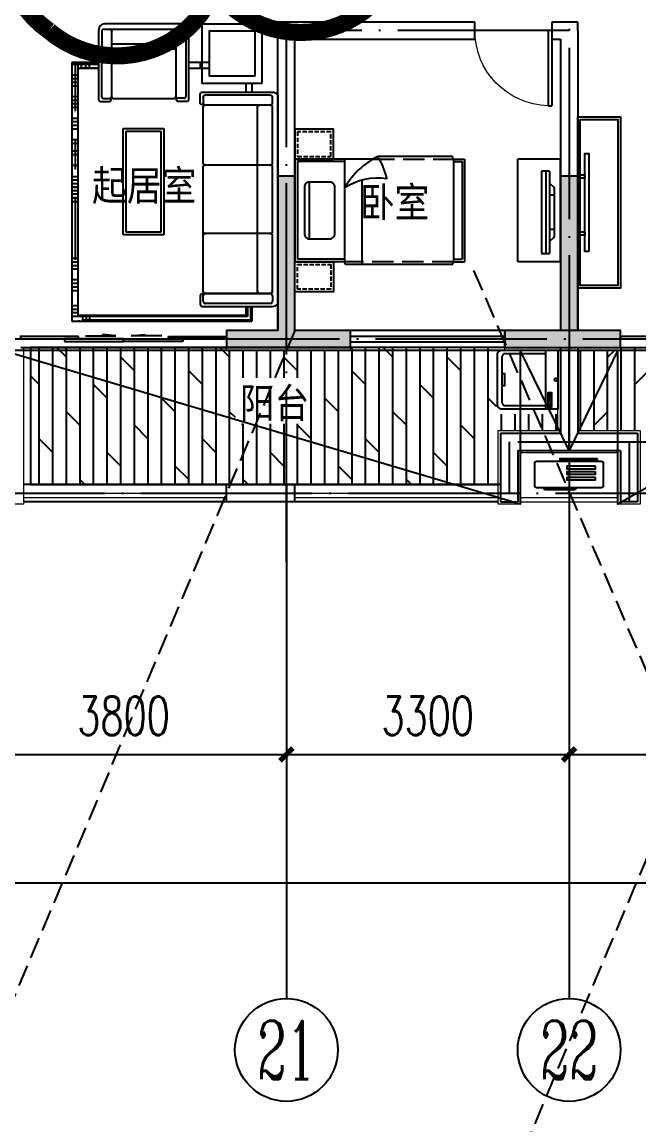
# Model space of a CAD drawing. Extents: x 802298 to 1915382, y -2285475 to -1340051.
# Drawn here: x 1388805 to 1396005, y -2249302 to -2236426 of the extents above; entities that cross this region are included whole.
import ezdxf
from ezdxf.enums import TextEntityAlignment as Align

# ---------------------------------------------------------------- set-up
doc = ezdxf.new("R2010")
doc.units = 0
doc.header["$LTSCALE"] = 1000
doc.header["$MEASUREMENT"] = 0
doc.linetypes.add('DASH', pattern=[0.35, 0.25, -0.1])
doc.linetypes.add('DOTE', pattern=[2.42, 2, -0.2, 0.02, -0.2])
doc.layers.get('0').update_dxf_attribs({"linetype": 'CONTINUOUS'})
doc.layers.get('Defpoints').update_dxf_attribs({"linetype": 'CONTINUOUS'})
for name, color, linetype in [('8', 8, 'CONTINUOUS'), ('AXIS', 3, 'CONTINUOUS'), ('AXIS_TEXT', 7, 'CONTINUOUS'), ('DOTE', 1, 'CONTINUOUS'), ('PUB_TEXT', 7, 'CONTINUOUS'), ('WALL', 9, 'CONTINUOUS'), ('WINDOW', 4, 'CONTINUOUS'), ('修改', 6, 'CONTINUOUS'), ('厨卫', 154, 'CONTINUOUS'), ('家具', 33, 'CONTINUOUS'), ('平面填充', 252, 'CONTINUOUS'), ('看线', 5, 'CONTINUOUS'), ('结构', 7, 'CONTINUOUS')]:
    doc.layers.add(name, color=color, linetype=linetype)
doc.layers.add('保温', color=150, linetype='CONTINUOUS', lineweight=9)
doc.layers.add('栏杆百叶', color=36, linetype='CONTINUOUS', lineweight=9)
doc.layers.add('面积－户', color=2, linetype='CONTINUOUS', plot=False)
doc.styles.add('_TCH_AXIS', font='COMPLEX', dxfattribs={"bigfont": 'GBCBIG'})
doc.styles.add('COMPLEX', font='COMPLEX')
doc.styles.add('DIM_FONT', font='SIMPLEX', dxfattribs={"width": 0.7, "bigfont": 'GBCBIG'})
doc.styles.add('黑体', font='SIMHEI.TTF', dxfattribs={"width": 0.8})
doc.dimstyles.new('DIMN150', dxfattribs={"dimscale": 1.5, "dimtxt": 300, "dimasz": 100, "dimexe": 250, "dimexo": 300, "dimgap": 150, "dimtad": 1, "dimdec": 0, "dimzin": 0, "dimdsep": 46, "dimtxsty": 'DIM_FONT', "dimblk": 'ARCHTICK', "dimcen": 0.09, "dimclrt": 7, "dimazin": 2, "dimtfac": 1, "dimtdec": 0, "dimtix": 1, "dimtmove": 2, "dimatfit": 3, "dimfxl": 0, "dimtolj": 1, "dimtzin": 0, "dimarcsym": 0})

# ---------------------------------------------------------------- blocks, each defined once
blk = doc.blocks.new('asfafasfsafaffd')
at = {"ltscale": 0.5}
h = blk.add_hatch(color=8, dxfattribs=at)
h.paths.add_polyline_path([(1615646, -1350692), (1614296, -1350692), (1614296, -1350492), (1615646, -1350492)])
h.paths.add_polyline_path([(1611896, -1350692), (1611396, -1350692), (1611396, -1350492), (1611896, -1350492)])
blk.add_hatch(color=8, dxfattribs=at).paths.add_polyline_path([(1618096, -1350692), (1617446, -1350692), (1617446, -1350492), (1618096, -1350492)])
at = {"color": 8, "ltscale": 0.5}
for points in [[(1614796, -1348692), (1614996, -1348692), (1614996, -1350492), (1615646, -1350492), (1615646, -1350692), (1614296, -1350692), (1614296, -1350492), (1614796, -1350492), (1614796, -1348692)], [(1618096, -1348692), (1618296, -1348692), (1618296, -1350492), (1618896, -1350492), (1618896, -1350692), (1617446, -1350692), (1617446, -1350492), (1618096, -1350492)], [(1615646, -1350692), (1614296, -1350692), (1614296, -1350492), (1615646, -1350492)]]:
    blk.add_lwpolyline(points, close=True, dxfattribs=at)
for points in [[(1614996, -1348692), (1614796, -1348692), (1614996, -1350692), (1614796, -1350692)], [(1614796, -1348692), (1614996, -1348692), (1614796, -1350692), (1614996, -1350692)], [(1618296, -1348692), (1618296, -1350692), (1618096, -1348692), (1618096, -1350692)], [(1618296, -1350492), (1618896, -1350492), (1618296, -1350692), (1618896, -1350692)]]:
    blk.add_solid(points, dxfattribs=at)
blk = doc.blocks.new('A$C2FB07499')
at = {"layer": '家具', "ltscale": 0.5}
blk.add_lwpolyline([(500, 0), (0, 0), (0, 2000), (500, 2000)], close=True, dxfattribs=at)
at = {"layer": '家具', "color": 251, "ltscale": 40}
for points in [[(470, 30), (30, 30), (30, 1970), (470, 1970)], [(368, 1572), (415, 1572), (415, 428), (368, 428)], [(415, 1381), (480, 1381), (480, 1343), (415, 1343)], [(415, 717), (480, 717), (480, 679), (415, 679)]]:
    blk.add_lwpolyline(points, close=True, dxfattribs=at)
blk = doc.blocks.new('A$C6DDD165A')
at = {"layer": '家具'}
for p, q in [((-1980, -600), (-1980, 600)), ((-1850, 600), (-1980, 600)), ((-1850, 570), (-1950, 570)), ((-1950, -570), (-1950, 570)), ((-1850, -600), (-1850, 600)), ((-1830, 630), (-599, 630)), ((-779, -347), (-779, 630)), ((-579, -600), (-579, 610)), ((-579, 600), (0, 600)), ((-579, 570), (-30, 570)), ((-30, -570), (-30, 570)), ((0, -600), (0, 600)), ((-170, 331), (-170, -331)), ((-1850, -600), (-1980, -600)), ((-1850, -570), (-1950, -570)), ((-1830, -630), (-967, -630)), ((-912, -600), (0, -600)), ((-579, -570), (-30, -570))]:
    blk.add_line(p, q, dxfattribs=at)
at = {"layer": '家具', "linetype": 'DASH'}
for p, q in [((-1850, 600), (-579, 600)), ((-912, -600), (-1850, -600))]:
    blk.add_line(p, q, dxfattribs=at)
at = {"layer": '家具'}
for points in [[(-450, 950), (0, 950), (0, 600), (-450, 600), (-450, 950), (-370, 950)], [(-450, -950), (0, -950), (0, -600), (-450, -600), (-450, -950), (-370, -950)]]:
    blk.add_lwpolyline(points, dxfattribs=at)
at = {"layer": '家具', "color": 251, "linetype": 'DASH', "ltscale": 0.2}
for points in [[(-420, 920), (-30, 920), (-30, 630), (-420, 630)], [(-420, -920), (-30, -920), (-30, -630), (-420, -630)]]:
    blk.add_lwpolyline(points, close=True, dxfattribs=at)
at = {"layer": '家具'}
blk.add_lwpolyline([(-170, 331), (-405, 331, 0.414214), (-465, 271), (-465, -271, 0.414214), (-405, -331), (-170, -331, 0.414214), (-110, -271), (-110, 271, 0.414214)], format="xyb", close=True, dxfattribs=at)
blk.add_lwpolyline([(-579, -267, -0.180302), (-1071, -375, 0.088637), (-967, -630, -28871.271551)], format="xyb", dxfattribs=at)
for centre, radius, start, end in [((-1819, 601), 30.7, 110.3083, 182.3116), ((-599, 610), 20, 0, 90), ((-1392, 213), 944, 296.7227, 329.3925), ((-1819, -601), 30.7, 177.6848, 249.6434)]:
    blk.add_arc(centre, radius, start, end, dxfattribs=at)
blk = doc.blocks.new('A$C64702C76')
for p, q in [((-450, -600), (-450, 600)), ((-450, 600), (50, 600)), ((-321, 458), (-321, -502)), ((-321, 458), (-227, 458)), ((-227, 458), (-227, -502)), ((-379, -221), (-379, 177)), ((-227, -502), (-321, -502)), ((-450, -600), (50, -600))]:
    blk.add_line(p, q)
at = {"ltscale": 0.5}
blk.add_line((50, -600), (50, 600), dxfattribs=at)
at = {"color": 9}
for p, q in [((-283, -502), (-283, 458)), ((-379, 177), (-321, 177)), ((-379, -221), (-321, -221))]:
    blk.add_line(p, q, dxfattribs=at)
blk.add_lwpolyline([(-321, 318), (-321, -361), (-379, -309), (-379, 266)], close=True)
blk = doc.blocks.new('A$C4EB5717C')
at = {"layer": '家具', "color": 8}
for p, q in [((520, 110), (520, 120)), ((883, 100), (530, 100)), ((893, 120), (893, 110))]:
    blk.add_line(p, q, dxfattribs=at)
at = {"layer": '家具'}
blk.add_lwpolyline([(220, 120), (980, 120, 0.414214), (1000, 140), (1000, 410, 0.414214), (980, 430), (220, 430, 0.414214), (200, 410), (200, 140, 0.414214)], format="xyb", close=True, dxfattribs=at)
at = {"layer": '家具', "color": 8}
for points in [[(269, 459), (709, 459), (709, 444), (269, 444)], [(290, 372), (626, 372), (626, 343), (290, 343)], [(290, 306), (626, 306), (626, 277), (290, 277)], [(290, 240), (626, 240), (626, 211), (290, 211)]]:
    blk.add_lwpolyline(points, close=True, dxfattribs=at)
for centre, start, end in [((530, 110), 180, 270), ((883, 110), 270, 0)]:
    blk.add_arc(centre, 10, start, end, dxfattribs=at)
blk = doc.blocks.new('asdf33312')
at = {"layer": '家具'}
for p, q in [((0, 3021), (405, 3021)), ((0, 0), (0, 3021)), ((404, 3021), (2104, 3021)), ((2050, 2849), (2050, 2967)), ((2088, 2849), (2088, 3009)), ((2104, 2849), (2104, 3021)), ((70, 2951), (405, 2951)), ((70, 70), (70, 2951)), ((405, 2951), (2034, 2951)), ((2034, 2849), (2034, 2951)), ((2034, 245), (2034, 347)), ((2104, 245), (2104, 347)), ((315, 0), (0, 0)), ((315, 70), (70, 70)), ((1608, 70), (1366, 70)), ((1608, 0), (1366, 0))]:
    blk.add_line(p, q, dxfattribs=at)
at = {"layer": '家具', "color": 8}
for p, q in [((405, 2967), (0, 2967)), ((86, 3021), (86, 3009)), ((405, 3009), (128, 3009)), ((129, 3021), (129, 2951)), ((171, 3009), (171, 2951)), ((171, 3009), (171, 2951)), ((213, 3021), (213, 2951)), ((2088, 3009), (405, 3009)), ((2050, 2967), (406, 2967)), ((70, 2925), (0, 2925)), ((70, 2883), (0, 2883)), ((70, 2841), (0, 2841)), ((1535, 2792), (1535, 2721)), ((2318, 2814), (1558, 2814)), ((2342, 2722), (2342, 2791)), ((70, 2666), (0, 2666)), ((70, 2624), (0, 2624)), ((70, 2582), (0, 2582)), ((2318, 2698), (1558, 2698)), ((2170, 2675), (2170, 521)), ((2342, 2675), (2342, 2021)), ((70, 2540), (0, 2540)), ((70, 2414), (0, 2414)), ((70, 2373), (0, 2373)), ((70, 2331), (0, 2331)), ((70, 2289), (0, 2289)), ((44, 2305), (44, 1585)), ((635, 1981), (635, 804)), ((1041, 1981), (635, 1981)), ((1041, 804), (1041, 1981)), ((2320, 1998), (1558, 1998)), ((2342, 1975), (2342, 1221)), ((70, 1627), (0, 1627)), ((70, 1585), (0, 1585)), ((70, 1582), (0, 1582)), ((70, 1540), (0, 1540)), ((70, 1498), (0, 1498)), ((70, 1460), (0, 1460)), ((70, 1457), (0, 1457)), ((70, 1418), (0, 1418)), ((70, 1376), (0, 1376)), ((70, 1334), (0, 1334)), ((70, 1205), (0, 1205)), ((44, 1250), (44, 904)), ((2320, 1198), (1558, 1198)), ((2342, 1175), (2342, 522)), ((70, 1080), (0, 1080)), ((70, 1038), (0, 1038)), ((70, 946), (0, 946)), ((70, 904), (0, 904)), ((70, 778), (0, 778)), ((635, 804), (1041, 804)), ((70, 736), (0, 736)), ((70, 695), (0, 695)), ((70, 653), (0, 653)), ((70, 527), (0, 527)), ((44, 569), (44, 0)), ((70, 485), (0, 485)), ((70, 443), (0, 443)), ((70, 401), (0, 401)), ((350, -364), (349, 397)), ((372, 420), (443, 420)), ((466, -364), (466, 397)), ((1216, -366), (1216, 397)), ((1216, -366), (1216, 397)), ((1216, -365), (1216, 396)), ((1309, 419), (1238, 419)), ((1332, -364), (1332, 396)), ((1535, 405), (1535, 475)), ((2318, 498), (1558, 498)), ((2342, 475), (2342, 405)), ((70, 276), (0, 276)), ((2318, 382), (1558, 382)), ((70, 234), (0, 234)), ((70, 192), (0, 192)), ((70, 150), (0, 150)), ((315, 25), (0, 25)), ((74, 70), (74, 0)), ((86, 70), (86, 66)), ((116, 70), (116, 0)), ((315, 66), (128, 66)), ((166, 70), (166, 0)), ((208, 70), (208, 0)), ((1365, 50), (1366, 50)), ((1502, 66), (1502, 0)), ((466, -158), (1216, -159)), ((466, -215), (1216, -216)), ((374, -387), (443, -387)), ((443, -387), (1196, -387)), ((1193, -387), (1240, -388)), ((1240, -388), (1309, -388))]:
    blk.add_line(p, q, dxfattribs=at)
at = {"layer": '家具', "ltscale": 20}
for p, q in [((1523, 2849), (2342, 2849)), ((1500, 2721), (1500, 2826)), ((2405, 382), (2405, 2814)), ((1535, 2675), (1535, 1221)), ((1558, 2698), (2320, 2698)), ((602, 2014), (602, 771)), ((1074, 2014), (602, 2014)), ((1074, 771), (1074, 2014)), ((1535, 1175), (1535, 521)), ((602, 771), (1074, 771)), ((315, 432), (315, -380)), ((337, 455), (443, 455)), ((488, 420), (1193, 420)), ((1238, 454), (1343, 454)), ((1366, 431), (1366, -381)), ((1500, 476), (1500, 370)), ((1523, 347), (2342, 347)), ((1296, -451), (385, -451))]:
    blk.add_line(p, q, dxfattribs=at)
blk.add_lwpolyline([(2219, 245), (1523, 245), (1523, -451), (2219, -451)], close=True, dxfattribs=at)
at = {"layer": '家具', "color": 8}
blk.add_lwpolyline([(2136, 162), (1607, 162), (1607, -368), (2136, -368)], close=True, dxfattribs=at)
at = {"layer": '家具', "ltscale": 20, "extrusion": (0, 0, -1)}
for centre, major_axis, ratio, start_param, end_param in [((1523, 2826), (-16.2, 16.2), 1, 5.497787, 7.068583), ((2345, 2779), (49.4, 49.4), 1, -0.833005, 0.260903), ((1518, 2721), (-12.7, 12.7), 0.942987, 2.325807, 5.4674), ((1558, 2721), (16.2, 16.2), 1, 2.356194, 3.926991), ((1558, 2675), (16.2, 16.2), 1, 3.926991, 5.497787), ((337, 432), (16.2, -16.2), 1, 2.355029, 3.925825), ((443, 437), (17.5, -2.6), 0.984111, 4.56475, 7.706343), ((443, 397), (16.2, -16.2), 1, 3.925825, 5.496622), ((488, 397), (16.2, -16.2), 1, 2.355029, 3.925825), ((1193, 397), (-16.2, -16.2), 1, 2.355029, 3.925825), ((1193, 397), (-16.2, -16.2), 1, 2.355029, 3.925825), ((1238, 396), (16.2, -16.2), 1, 2.355029, 3.925825), ((1238, 436), (-12.4, -12.4), 0.984307, -0.794147, 2.347446), ((1344, 431), (16.2, -16.2), 1, 3.925825, 5.496622), ((385, -380), (-49.7, -49.7), 1, -0.785398, 0.785398), ((1296, -381), (-49.7, -49.7), 1, 3.926991, 5.497787)]:
    blk.add_ellipse(centre, major_axis=major_axis, ratio=ratio, start_param=start_param, end_param=end_param, dxfattribs=at)
at = {"layer": '家具', "color": 8, "extrusion": (0, 0, -1)}
for centre, major_axis, start_param, end_param in [((1558, 2792), (-16.2, 16.2), 5.497787, 7.068583), ((2318, 2791), (-16.4, 16.4), 0.785398, 2.356194), ((2318, 2722), (-16.4, 16.4), 2.356194, 3.926991), ((2193, 2675), (-16.4, -16.4), 0.785398, 2.267485), ((2193, 2675), (16.4, 16.4), 3.926991, 5.409078), ((2318, 2675), (-16.4, 16.4), 0.785398, 2.356194), ((2147, 521), (-16.4, -16.4), 3.926991, 5.409078), ((372, 397), (16.2, -16.2), 2.355029, 3.925825), ((1309, 396), (-16.2, -16.2), 2.355029, 3.925825), ((374, -364), (16.4, -16.4), 0.784233, 2.355029), ((443, -364), (16.4, -16.4), 5.496622, 7.067418), ((490, -364), (-16.4, -16.4), -0.786564, 0.784233), ((1193, -365), (16.4, -16.4), 5.496622, 7.067418), ((1193, -364), (16.4, -16.4), 5.585331, 7.067418), ((1193, -364), (16.4, -16.4), 5.585331, 7.067418), ((1240, -365), (-16.4, -16.4), -0.786564, 0.784233), ((1240, -363), (16.4, -16.4), 0.784233, 2.266319), ((1240, -363), (16.4, -16.4), 0.784233, 2.266319), ((1309, -364), (16.4, -16.4), 5.496622, 7.067418)]:
    blk.add_ellipse(centre, major_axis=major_axis, ratio=1, start_param=start_param, end_param=end_param, dxfattribs=at)
at = {"layer": '家具', "ltscale": 20}
for centre, major_axis, ratio, start_param, end_param in [((1558, 2675), (16.2, -16.2), 1, 2.356194, 3.926991), ((1558, 2021), (-16.2, -16.2), 1, 5.497787, 7.068583), ((1558, 1975), (16.2, -16.2), 1, 2.356194, 3.926991), ((1558, 1221), (-16.2, -16.2), 1, 5.497787, 7.068583), ((1558, 1175), (16.2, -16.2), 1, 2.356194, 3.926991), ((1558, 521), (16.2, -16.2), 1, 3.926991, 5.497787), ((1518, 475), (-12.7, -12.7), 0.942987, 2.325807, 5.4674), ((1558, 475), (16.2, -16.2), 1, 2.356194, 3.926991), ((1523, 370), (-16.2, -16.2), 1, 5.497787, 7.068583), ((2345, 417), (49.4, -49.4), 1, -0.833005, 0.260903)]:
    blk.add_ellipse(centre, major_axis=major_axis, ratio=ratio, start_param=start_param, end_param=end_param, dxfattribs=at)
at = {"layer": '家具', "color": 8}
for centre, major_axis, start_param, end_param in [((2147, 2675), (-16.4, -16.4), 2.356194, 3.838281), ((2147, 2675), (-16.4, 16.4), 3.926991, 5.409078), ((2318, 2675), (16.4, -16.4), 0.785398, 2.267485), ((2318, 2021), (-16.4, -16.4), 0.874108, 2.356194), ((2318, 1975), (16.4, -16.4), 0.785398, 2.267485), ((2318, 1221), (-16.4, -16.4), 0.874108, 2.356194), ((2318, 1175), (16.4, -16.4), 0.785398, 2.267485), ((2193, 521), (16.4, -16.4), 3.926991, 5.409078), ((2318, 522), (-16.4, -16.4), 0.785398, 2.356194), ((1558, 405), (-16.2, -16.2), 5.497787, 7.068583), ((2318, 475), (-16.4, -16.4), 2.356194, 3.926991), ((2318, 405), (-16.4, -16.4), 0.785398, 2.356194)]:
    blk.add_ellipse(centre, major_axis=major_axis, ratio=1, start_param=start_param, end_param=end_param, dxfattribs=at)
blk = doc.blocks.new('_ArchTick')
at = {"color": 0, "linetype": 'ByBlock', "const_width": 0.4}
blk.add_lwpolyline([(-0.5, -0.5), (0.5, 0.5)], dxfattribs=at)
blk = doc.blocks.new('*D571')
at = {"layer": 'AXIS', "color": 0, "lineweight": -2}
for p, q in [((1395190, -2243176), (1395190, -2245351)), ((1398790, -2243176), (1398790, -2245351)), ((1395190, -2244976), (1398790, -2244976))]:
    blk.add_line(p, q, dxfattribs=at)
at = {"layer": 'Defpoints', "color": 0}
for p in [(1395190, -2242726), (1398790, -2242726), (1398790, -2244976)]:
    blk.add_point(p, dxfattribs=at)
at = {"layer": 'AXIS', "color": 0, "lineweight": -2, "xscale": 150, "yscale": 150, "zscale": 150, "rotation": 180}
blk.add_blockref('_ArchTick', (1395190, -2244976), dxfattribs=at)
at = {"layer": 'AXIS', "color": 0, "lineweight": -2, "xscale": 150, "yscale": 150, "zscale": 150}
blk.add_blockref('_ArchTick', (1398790, -2244976), dxfattribs=at)
at = {"layer": 'AXIS', "color": 7, "insert": (1396990, -2244526), "char_height": 450, "attachment_point": 5, "style": 'DIM_FONT'}
blk.add_mtext('\\A1;3600', dxfattribs=at)
blk = doc.blocks.new('*D572')
at = {"layer": 'AXIS', "color": 0, "lineweight": -2}
for p, q in [((1391890, -2243176), (1391890, -2245351)), ((1395190, -2243176), (1395190, -2245351)), ((1391890, -2244976), (1395190, -2244976))]:
    blk.add_line(p, q, dxfattribs=at)
at = {"layer": 'Defpoints', "color": 0}
for p in [(1391890, -2242726), (1395190, -2242726), (1395190, -2244976)]:
    blk.add_point(p, dxfattribs=at)
at = {"layer": 'AXIS', "color": 0, "lineweight": -2, "xscale": 150, "yscale": 150, "zscale": 150, "rotation": 180}
blk.add_blockref('_ArchTick', (1391890, -2244976), dxfattribs=at)
at = {"layer": 'AXIS', "color": 0, "lineweight": -2, "xscale": 150, "yscale": 150, "zscale": 150}
blk.add_blockref('_ArchTick', (1395190, -2244976), dxfattribs=at)
at = {"layer": 'AXIS', "color": 7, "insert": (1393540, -2244526), "char_height": 450, "attachment_point": 5, "style": 'DIM_FONT'}
blk.add_mtext('\\A1;3300', dxfattribs=at)
blk = doc.blocks.new('*D573')
at = {"layer": 'AXIS', "color": 0, "lineweight": -2}
for p, q in [((1388090, -2243176), (1388090, -2245351)), ((1391890, -2243176), (1391890, -2245351)), ((1388090, -2244976), (1391890, -2244976))]:
    blk.add_line(p, q, dxfattribs=at)
at = {"layer": 'Defpoints', "color": 0}
for p in [(1388090, -2242726), (1391890, -2242726), (1391890, -2244976)]:
    blk.add_point(p, dxfattribs=at)
at = {"layer": 'AXIS', "color": 0, "lineweight": -2, "xscale": 150, "yscale": 150, "zscale": 150, "rotation": 180}
blk.add_blockref('_ArchTick', (1388090, -2244976), dxfattribs=at)
at = {"layer": 'AXIS', "color": 0, "lineweight": -2, "xscale": 150, "yscale": 150, "zscale": 150}
blk.add_blockref('_ArchTick', (1391890, -2244976), dxfattribs=at)
at = {"layer": 'AXIS', "color": 7, "insert": (1389990, -2244526), "char_height": 450, "attachment_point": 5, "style": 'DIM_FONT'}
blk.add_mtext('\\A1;3800', dxfattribs=at)
blk = doc.blocks.new('*D597')
at = {"layer": 'AXIS', "color": 0, "lineweight": -2}
for p, q in [((1346590, -2243176), (1346590, -2246851)), ((1411590, -2243176), (1411590, -2246851)), ((1346590, -2246476), (1411590, -2246476))]:
    blk.add_line(p, q, dxfattribs=at)
at = {"layer": 'Defpoints', "color": 0}
for p in [(1346590, -2242726), (1411590, -2242726), (1411590, -2246476)]:
    blk.add_point(p, dxfattribs=at)
at = {"layer": 'AXIS', "color": 0, "lineweight": -2, "xscale": 150, "yscale": 150, "zscale": 150, "rotation": 180}
blk.add_blockref('_ArchTick', (1346590, -2246476), dxfattribs=at)
at = {"layer": 'AXIS', "color": 0, "lineweight": -2, "xscale": 150, "yscale": 150, "zscale": 150}
blk.add_blockref('_ArchTick', (1411590, -2246476), dxfattribs=at)
at = {"layer": 'AXIS', "color": 7, "insert": (1379090, -2246026), "char_height": 450, "attachment_point": 5, "style": 'DIM_FONT'}
blk.add_mtext('\\A1;65000', dxfattribs=at)
blk = doc.blocks.new('$plan$00001623')
blk.add_line((-341, -145), (342, -145))
blk.add_lwpolyline([(295, -706), (-295, -706, -0.414214), (-345, -656), (-345, 0), (345, 0), (345, -656, -0.414214)], format="xyb", close=True)
for points in [[(323, -72), (152, -72), (152, -120), (323, -120)], [(163, -86), (177, -86), (177, -99), (163, -99)], [(189, -86), (202, -86), (202, -99), (189, -99)], [(213, -86), (227, -86), (227, -99), (213, -99)], [(239, -86), (253, -86), (253, -99), (239, -99)], [(281, -110), (309, -110), (309, -80), (281, -80)]]:
    blk.add_lwpolyline(points, close=True)
blk.add_lwpolyline([(307, -145), (307, -611, -0.414214), (267, -651), (-267, -651, -0.414214), (-307, -611), (-307, -145)], format="xyb")
blk.add_lwpolyline([(-71, -651), (-71, -623), (0, -623), (71, -623), (71, -651)])
blk.add_circle((0, -25), 16)
blk = doc.blocks.new('$DorLib2D$00000001')
for p, q in [((0.45, 0.975), (0.5, 0.975)), ((0.45, 0), (0.45, 0.975)), ((0.5, 0), (0.5, 0.975)), ((0.5, 0), (0.45, 0))]:
    blk.add_line(p, q)
at = {"lineweight": 13}
blk.add_arc((0.475, 0), 0.975, 91.4693, 180, dxfattribs=at)
blk = doc.blocks.new('$DorLib2D$00000138')
at = {"color": 0, "linetype": 'Continuous'}
for p, q in [((-0.2875, 0), (-0.2875, 0.1538)), ((-0.2875, 0.1538), (0, 0.1538)), ((0, 0.1538), (0, 0)), ((0.2875, 0.1538), (0, 0.1538)), ((0.2875, 0), (0.2875, 0.1538)), ((-0.5, -0.1399), (-0.5, 0)), ((-0.5, 0), (-0.2187, 0)), ((0, 0), (-0.2875, 0)), ((-0.2187, 0), (-0.2187, -0.1399)), ((0, 0), (0.2875, 0)), ((0.2187, 0), (0.2187, -0.1399)), ((0.5, 0), (0.2187, 0)), ((0.5, 0), (0.5, -0.1946)), ((0.5, -0.1399), (0.5, 0)), ((-0.2187, -0.1399), (-0.5, -0.1399)), ((0.2187, -0.1399), (0.5, -0.1399)), ((-0.1857, -0.186), (-0.037, -0.186)), ((-0.037, -0.186), (-0.1019, -0.2583)), ((-0.1019, -0.2583), (-0.1019, -0.186)), ((0.1857, -0.186), (0.037, -0.186)), ((0.037, -0.186), (0.1019, -0.2583)), ((0.1019, -0.2583), (0.1019, -0.186))]:
    blk.add_line(p, q, dxfattribs=at)
blk = doc.blocks.new('$TCHSYS$WIN2D')
for p, q in [((-0.5, 0.5), (0.5, 0.5)), ((-0.5, 0.5), (-0.5, -0.5)), ((0.5, 0.5), (0.5, -0.5)), ((0.5, 0.1667), (-0.5, 0.1667)), ((0.5, -0.1667), (-0.5, -0.1667)), ((-0.5, -0.5), (0.5, -0.5))]:
    blk.add_line(p, q)
blk = doc.blocks.new('_AXISO')
blk.add_circle((0, 0), 0.5)
at = {"layer": 'AXIS_TEXT', "style": 'COMPLEX', "width": 1.041667}
blk.add_attdef('A', text='', height=0.56, dxfattribs=at).set_placement((-0.25, -0.28), (0.25, -0.28), align=Align.FIT)

msp = doc.modelspace()

# ---------------------------------------------------------------- hatches: boundary and pattern name
at = {"layer": '平面填充'}
h = msp.add_hatch(dxfattribs=at)
h.set_pattern_fill('DOLMIT', color=256, scale=200, angle=90, style=0)
h.set_pattern_definition([(90, (-447872.32, -792396.2), (-158.748412, 1e-14), []), (135, (-447872.3, -792396.2), (-317.49661, -317.49661), [224.50425, -449.008])])
h.paths.add_polyline_path([(1392083.6, -2241117.7), (1392083.6, -2240581), (1391295.4, -2240581), (1391295.4, -2241117.7)], flags=16)
h.paths.add_polyline_path([(1391190.5, -2240256.4), (1391190.5, -2240226.4), (1388902.5, -2240226.4), (1388902.5, -2241826.4), (1394360.5, -2241826.4), (1394360.5, -2241196.4), (1395060.5, -2241196.4), (1395060.4, -2241003.2), (1394343.1, -2241003.2), (1394343.1, -2240226.4), (1392640.5, -2240226.4), (1392640.5, -2240256.4)])
h = msp.add_hatch(dxfattribs=at)
h.set_pattern_fill('DOLMIT', color=256, scale=200, angle=90, style=0)
h.set_pattern_definition([(90, (3206165.23, -792396.2), (158.748412, 1e-07), []), (45, (3206165.23, -792396.2), (317.49661, -317.49661), [224.50425, -449.008])])
h.paths.add_polyline_path([(1397516.6, -2240600.9), (1397516.6, -2241137.1), (1396677.9, -2241137.1), (1396677.9, -2240600.9)], flags=16)
h.paths.add_polyline_path([(1395790.5, -2240226.4), (1395790.5, -2240256.3), (1395320.5, -2240256.3), (1395320.5, -2241196.4), (1396020.5, -2241196.4), (1396020.5, -2241826.4), (1398160.5, -2241826.4), (1398160.5, -2241796.4), (1398660.5, -2241796.4), (1398660.5, -2240256.4), (1398190.5, -2240256.4), (1398190.5, -2240226.4)])

# ---------------------------------------------------------------- linework, layer by layer
at = {"layer": '8', "linetype": 'DASH'}
for p, q in [((1394075.3, -2239326.4), (1401954.5, -2257601.4)), ((1391990.5, -2240026.4), (1384871.8, -2256923.5)), ((1398690.5, -2240026.4), (1391571.8, -2256923.5))]:
    msp.add_line(p, q, dxfattribs=at)
at = {"layer": 'AXIS'}
for p, q in [((1391890.5, -2241826.4), (1391890.5, -2247826.4)), ((1395190.5, -2241826.4), (1395190.5, -2247826.4))]:
    msp.add_line(p, q, dxfattribs=at)
at = {"layer": 'DOTE', "linetype": 'DOTE'}
for p, q in [((1395190.5, -2224626.4), (1395190.5, -2242726.4)), ((1395190.5, -2236526.4), (1391890.5, -2236526.4)), ((1391890.5, -2242726.4), (1391890.5, -2236526.4)), ((1388090.5, -2240126.4), (1398790.5, -2240126.4)), ((1394490.5, -2241326.4), (1394490.5, -2241926.4)), ((1394590.5, -2241326.4), (1398790.5, -2241326.4)), ((1395890.5, -2241326.4), (1395890.5, -2242026.4)), ((1378090.5, -2241926.4), (1412590.5, -2241926.4))]:
    msp.add_line(p, q, dxfattribs=at)
at = {"layer": 'WALL'}
for p, q in [((1391790.5, -2240026.4), (1391790.5, -2236426.4)), ((1394090.5, -2236426.4), (1391790.5, -2236426.4)), ((1394090.5, -2236626.4), (1394090.5, -2236426.4)), ((1395090.5, -2236426.4), (1394990.5, -2236426.4)), ((1394990.5, -2236426.4), (1394990.5, -2236626.4)), ((1395290.5, -2236426.4), (1395090.5, -2236426.4)), ((1395290.5, -2236526.4), (1395290.5, -2236426.4)), ((1395290.5, -2236526.4), (1395290.5, -2240026.4)), ((1391990.5, -2240026.4), (1391990.5, -2236626.4)), ((1391990.5, -2236626.4), (1394090.5, -2236626.4)), ((1394990.5, -2236626.4), (1395090.5, -2236626.4)), ((1395090.5, -2236626.4), (1395090.5, -2240026.4)), ((1391790.5, -2240026.4), (1391190.5, -2240026.4)), ((1391190.5, -2240026.4), (1391190.5, -2240226.4)), ((1392640.5, -2240026.4), (1391990.5, -2240026.4)), ((1392640.5, -2240226.4), (1392640.5, -2240026.4)), ((1395090.5, -2240026.4), (1394440.5, -2240026.4)), ((1394440.5, -2240026.4), (1394440.5, -2240226.4)), ((1395790.5, -2240026.4), (1395290.5, -2240026.4)), ((1395790.5, -2240226.4), (1395790.5, -2240026.4)), ((1391190.5, -2240226.4), (1391890.5, -2240226.4)), ((1391890.5, -2240226.4), (1392640.5, -2240226.4)), ((1394440.5, -2240226.4), (1395090.5, -2240226.4)), ((1395090.5, -2240226.4), (1395090.5, -2241226.4)), ((1395290.5, -2240226.4), (1395290.5, -2241226.4)), ((1395290.5, -2240226.4), (1395790.5, -2240226.4)), ((1394390.5, -2241226.4), (1395090.5, -2241226.4)), ((1394390.5, -2241226.4), (1394390.5, -2241826.4)), ((1395290.5, -2241226.4), (1395990.5, -2241226.4)), ((1395990.5, -2241226.4), (1395990.5, -2242026.4)), ((1394590.5, -2241426.4), (1395190.5, -2241426.4)), ((1394590.5, -2241426.4), (1394590.5, -2242026.4)), ((1395190.5, -2241426.4), (1395790.5, -2241426.4)), ((1395790.5, -2241426.4), (1395790.5, -2242026.4)), ((1391990.5, -2241826.4), (1391190.5, -2241826.4)), ((1391190.5, -2242026.4), (1391190.5, -2241826.4)), ((1391990.5, -2242026.4), (1391990.5, -2241826.4)), ((1394390.5, -2241826.4), (1394390.5, -2241826.4)), ((1394390.5, -2241826.4), (1394390.5, -2242026.4)), ((1391990.5, -2242026.4), (1391190.5, -2242026.4)), ((1394390.5, -2242026.4), (1394590.5, -2242026.4)), ((1395990.5, -2242026.4), (1395790.5, -2242026.4))]:
    msp.add_line(p, q, dxfattribs=at)
at = {"layer": 'WINDOW', "color": 4}
for p, q in [((1388790.5, -2240226.4), (1391190.5, -2240226.4)), ((1395790.5, -2240226.4), (1398190.5, -2240226.4))]:
    msp.add_line(p, q, dxfattribs=at)
at = {"layer": '保温', "ltscale": 0.5}
for points in [[(1388790.5, -2240226.4), (1388820.5, -2240226.4), (1388820.5, -2242056.4), (1387960.5, -2242056.4), (1387960.5, -2241396.4), (1388220.5, -2241396.4), (1388220.5, -2241796.4), (1388560.5, -2241796.4), (1388560.5, -2240256.4), (1387960.5, -2240256.4), (1387960.5, -2239656.4), (1386820.5, -2239656.4), (1386820.5, -2240256.4), (1386560.5, -2240256.4), (1386560.5, -2239396.4), (1387960.5, -2239396.4), (1387960.5, -2238456.4), (1387340.5, -2238456.4), (1387340.5, -2238426.4)], [(1392640.5, -2240226.4), (1392640.5, -2240256.4), (1391190.5, -2240256.4), (1391190.5, -2240226.4)], [(1395790.5, -2240226.4), (1395790.5, -2240256.3), (1395320.5, -2240256.3), (1395320.5, -2241196.4), (1396020.5, -2241196.4), (1396020.5, -2242056.4), (1395760.5, -2242056.4), (1395760.5, -2241456.4), (1394620.5, -2241456.4), (1394620.5, -2242056.4), (1394360.5, -2242056.4), (1394360.5, -2241196.4), (1395060.5, -2241196.4), (1395060.4, -2240256.4), (1394440.5, -2240256.4), (1394440.5, -2240226.4)]]:
    msp.add_lwpolyline(points, dxfattribs=at)
at = {"layer": '修改', "const_width": 200}
for points in [[(1393055.8, -2232027.8, -0.5205671), (1393055.8, -2234027.8, -0.5205671), (1393055.8, -2236027.8, -0.5205671), (1391055.8, -2236027.8, -0.5205671), (1389119.7, -2236529.2, -0.5205671), (1389119.7, -2234529.2, -0.5205671), (1389119.7, -2232529.2, -0.5205671), (1391119.7, -2232529.2, -0.5205671)], [(1402451.2, -2232352.7, -0.5205671), (1402451.2, -2234352.7, -0.5205671), (1402451.2, -2236352.7, -0.5205671), (1400451.2, -2236352.7, -0.5205671), (1398451.2, -2236352.7, -0.5205671), (1396451.2, -2236352.7, -0.5205671), (1396451.2, -2234352.7, -0.5205671), (1396451.2, -2232352.7, -0.5205671), (1398451.2, -2232352.7, -0.5205671), (1400451.2, -2232352.7, -0.5205671)]]:
    msp.add_lwpolyline(points, format="xyb", close=True, dxfattribs=at)
at = {"layer": '平面填充'}
msp.add_lwpolyline([(1394440.5, -2240226.4), (1388902.5, -2240226.4), (1388902.5, -2241826.4), (1394360.5, -2241826.4)], dxfattribs=at)
at = {"layer": '栏杆百叶'}
for p, q in [((1388820.5, -2241926.4), (1391190.5, -2241926.4)), ((1388820.5, -2241976.4), (1391190.5, -2241976.4)), ((1391990.5, -2241926.4), (1394360.5, -2241926.4)), ((1391990.5, -2241976.4), (1394360.5, -2241976.4)), ((1394620.5, -2241976.4), (1395760.5, -2241976.4)), ((1394620.5, -2242026.4), (1395760.5, -2242026.4))]:
    msp.add_line(p, q, dxfattribs=at)
at = {"layer": '看线'}
for p, q in [((1391190.5, -2241826.4), (1388820.5, -2241826.4)), ((1394390.5, -2241826.4), (1391990.5, -2241826.4)), ((1391190.5, -2242026.4), (1388820.5, -2242026.4)), ((1394360.5, -2242026.4), (1391990.5, -2242026.4))]:
    msp.add_line(p, q, dxfattribs=at)
at = {"layer": '面积－户'}
for points in [[(1398920.5, -2240256.4), (1398920.5, -2239356.4), (1398790.5, -2239356.4), (1398790.5, -2231826.4), (1395190.5, -2231826.4), (1395060.5, -2231826.4), (1395060.5, -2233696.4), (1394020.5, -2233696.4), (1394020.5, -2233096.4), (1392020.5, -2233096.4), (1392020.5, -2231126.4), (1389490.5, -2231126.4), (1389490.5, -2232426.4), (1388090.5, -2232426.4), (1388090.5, -2238326.4), (1388090.5, -2238456.4), (1387960.5, -2238456.4), (1387960.5, -2240256.4), (1388560.5, -2240256.4), (1398920.5, -2240256.4), (1398920.5, -2239356.4)], [(1398920.5, -2240256.4), (1398920.5, -2239356.4), (1398790.5, -2239356.4), (1398790.5, -2231826.4), (1395190.5, -2231826.4), (1395060.5, -2231826.4), (1395060.5, -2233696.4), (1394020.5, -2233696.4), (1394020.5, -2233096.4), (1392020.5, -2233096.4), (1392020.5, -2231126.4), (1389490.5, -2231126.4), (1389490.5, -2232426.4), (1388090.5, -2232426.4), (1388090.5, -2238326.4), (1388090.5, -2238456.4), (1387960.5, -2238456.4), (1387960.5, -2240256.4), (1388560.5, -2240256.4), (1398920.5, -2240256.4), (1398920.5, -2239356.4)], [(1395190.5, -2240256.4), (1395190.5, -2241426.4), (1394620.5, -2240256.4), (1394620.5, -2242056.4), (1388560.5, -2240256.4)]]:
    msp.add_lwpolyline(points, close=True, dxfattribs=at)
for points in [[(1380160.5, -2233656.4), (1380160.5, -2239526.4), (1380160.5, -2239656.4), (1383890.5, -2239656.4), (1384020.5, -2239656.4), (1384020.5, -2238456.4), (1384460.5, -2238456.4), (1384460.5, -2238456.4), (1387340.5, -2238456.4), (1387340.5, -2238456.4), (1387960.5, -2238456.4), (1387960.5, -2240256.4), (1388560.5, -2240256.4), (1394620.5, -2240256.4), (1394620.5, -2240256.4), (1395790.5, -2240256.3), (1395790.5, -2240256.3), (1398920.5, -2240256.4), (1398920.5, -2239356.4), (1402220.5, -2239356.4)], [(1380160.5, -2233656.4), (1380160.5, -2239526.4), (1380160.5, -2239656.4), (1383890.5, -2239656.4), (1384020.5, -2239656.4), (1384020.5, -2238456.4), (1384460.5, -2238456.4), (1384460.5, -2238456.4), (1387340.5, -2238456.4), (1387340.5, -2238456.4), (1387960.5, -2238456.4), (1387960.5, -2240256.4), (1388560.5, -2240256.4), (1394620.5, -2240256.4), (1394620.5, -2240256.4), (1395790.5, -2240256.3), (1395790.5, -2240256.3), (1398920.5, -2240256.4), (1398920.5, -2239356.4), (1402220.5, -2239356.4)], [(1398920.5, -2240256.4), (1395760.5, -2242056.4), (1395760.5, -2241196.4), (1395760.5, -2240256.3), (1395190.5, -2241426.4), (1395190.5, -2240256.3), (1398920.5, -2240256.4)]]:
    msp.add_lwpolyline(points, dxfattribs=at)

# ---------------------------------------------------------------- block references
at = {"layer": 'AXIS'}
ref = msp.add_blockref('_AXISO', (1391890.5, -2248426.4), dxfattribs=dict(at, xscale=1200, yscale=1200, zscale=1200))
ref.add_attrib('A', '21', dxfattribs={"layer": 'AXIS_TEXT', "height": 678.82, "style": '_TCH_AXIS', "width": 0.724138}).set_placement((1391551, -2248765.9), (1392229.9, -2248765.9), align=Align.FIT)
ref = msp.add_blockref('_AXISO', (1395190.5, -2248426.4), dxfattribs=dict(at, xscale=1200, yscale=1200, zscale=1200))
ref.add_attrib('A', '22', dxfattribs={"layer": 'AXIS_TEXT', "height": 678.82, "style": '_TCH_AXIS', "width": 0.617647}).set_placement((1394851, -2248765.9), (1395529.9, -2248765.9), align=Align.FIT)
at = {"layer": 'WINDOW', "color": 4}
for name, p, xscale, yscale, zscale, rotation in [('$DorLib2D$00000001', (1394540.5, -2236526.4), -900, 900, -900, 180.0000000431091), ('$DorLib2D$00000138', (1389990.5, -2240126.4), -2400, -200, -2400, 6.389962129439911e-08), ('$TCHSYS$WIN2D', (1393540.5, -2240126.4), -1800, -200, -1800, 6.201177914609098e-08), ('$DorLib2D$00000138', (1396990.5, -2240126.4), -2400, -200, -2400, 4.294066408754226e-08)]:
    msp.add_blockref(name, p, dxfattribs=dict(at, xscale=xscale, yscale=yscale, zscale=zscale, rotation=rotation))
at = {"layer": '厨卫', "rotation": 270.0000000964653}
msp.add_blockref('$plan$00001623', (1395060.4, -2240601.4), dxfattribs=at)
at = {"layer": '家具', "xscale": -1}
for name, p, rotation in [('asdf33312', (1389385, -2236897.4), 180.0000000400206), ('A$C64702C76', (1394640.5, -2238626.1), 4.669073128127366e-08), ('A$C4EB5717C', (1395789.5, -2241983.3), 4.669073128127366e-08)]:
    msp.add_blockref(name, p, dxfattribs=dict(at, rotation=rotation))
at = {"layer": '家具', "rotation": 180.0000000400206}
for name, p in [('A$C2FB07499', (1395790.5, -2237532.2)), ('A$C6DDD165A', (1391990.5, -2238626.1))]:
    msp.add_blockref(name, p, dxfattribs=at)
at = {"layer": '结构', "xscale": -1, "rotation": 4.669073128127366e-08}
msp.add_blockref('asfafasfsafaffd', (3010086.5, -889534.8), dxfattribs=at)

# ---------------------------------------------------------------- texts
at = {"layer": 'PUB_TEXT', "style": '黑体', "width": 0.85}
for s, p in [('起居室', (1390231.4, -2238508.5)), ('卧室', (1393154, -2238703.6)), ('阳台', (1391752.8, -2241048.9))]:
    msp.add_text(s, height=350, dxfattribs=at).set_placement(p, align=Align.CENTER)

# ---------------------------------------------------------------- dimensions: what is measured, and where the dimension line sits
at = {"layer": 'AXIS'}
for p1, p2, distance, picture, middle in [((1346590.5, -2242726.4), (1411590.5, -2242726.4), -3750, '*D597', (1379090.5, -2246026.4)), ((1388090.5, -2242726.4), (1391890.5, -2242726.4), -2250, '*D573', (1389990.5, -2244526.4)), ((1391890.5, -2242726.4), (1395190.5, -2242726.4), -2250, '*D572', (1393540.5, -2244526.4)), ((1395190.5, -2242726.4), (1398790.5, -2242726.4), -2250, '*D571', (1396990.5, -2244526.4))]:
    dim = msp.add_aligned_dim(p1=p1, p2=p2, distance=distance, dimstyle='DIMN150', dxfattribs=at)
    dim.commit()
    dim.dimension.update_dxf_attribs({"geometry": picture, "text_midpoint": middle})

doc.saveas('drawing.dxf')
